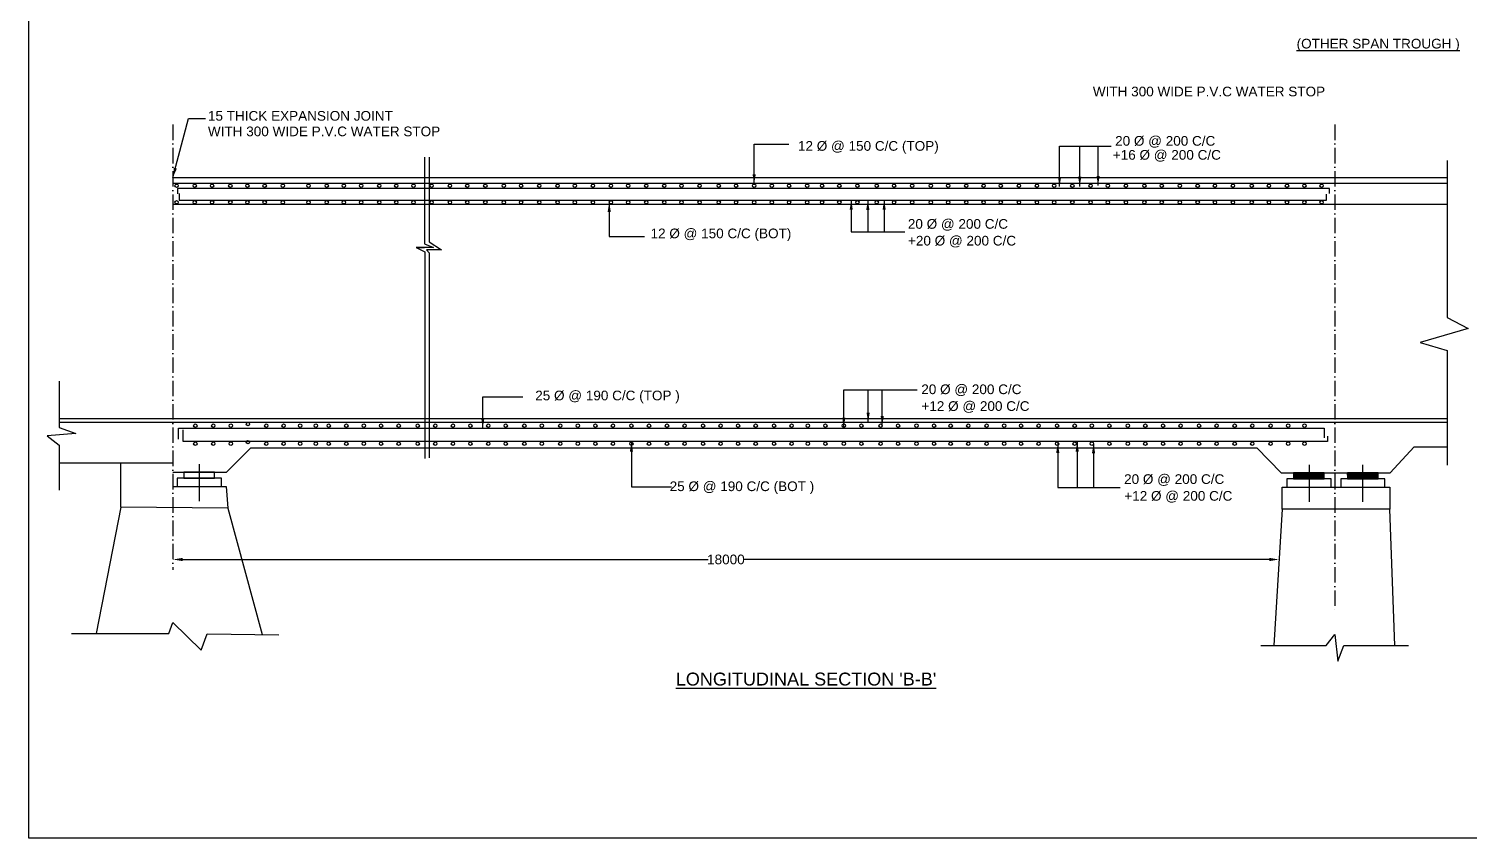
# Model space of a CAD drawing. Header units: millimetres. Extents: x 5124 to 2506481, y 2311 to 44408819.
# Drawn here: x 2500952 to 2503182, y 44403850 to 44405104 of the extents above; entities that cross this region are included whole.
import ezdxf

# ---------------------------------------------------------------- set-up
doc = ezdxf.new("R2010")
doc.units = ezdxf.units.MM
doc.header["$MEASUREMENT"] = 0
doc.linetypes.add('ACAD_ISO10W100', pattern=[18, 12, -3, 0, -3])
for name, color, linetype in [('DIMENSION', 7, 'Continuous'), ('DRAWING', 2, 'Continuous'), ('TEXT', 7, 'Continuous')]:
    doc.layers.add(name, color=color, linetype=linetype)
doc.styles.get("Standard").update_dxf_attribs({"font": 'arial.ttf', "height": 15})
doc.dimstyles.get("Standard").update_dxf_attribs({"dimtxt": 15, "dimasz": 15, "dimexe": 0.18, "dimexo": 0.0625, "dimgap": 0.09, "dimtad": 0, "dimdec": 0, "dimzin": 0, "dimdsep": 46, "dimtxsty": 'Standard', "dimcen": 0.09, "dimse1": 1, "dimse2": 1, "dimadec": 0, "dimazin": 0, "dimtfac": 1, "dimtdec": 0, "dimtofl": 0, "dimtmove": 0, "dimatfit": 3, "dimfxl": 1, "dimtolj": 1, "dimtzin": 0, "dimarcsym": 0})

# ---------------------------------------------------------------- blocks, each defined once
blk = doc.blocks.new('*D68')
at = {"layer": 'Defpoints', "color": 0, "transparency": 16777216}
for p in [(2501174.6, 44404281.7), (2501174.6, 44404275.6), (2502887.6, 44404275.6)]:
    blk.add_point(p, dxfattribs=at)
at = {"layer": 'DIMENSION', "color": 0, "lineweight": -2, "transparency": 16777216}
for p, q in [((2501189.6, 44404281.7), (2502003.5, 44404281.7)), ((2502872.6, 44404281.7), (2502058.7, 44404281.7))]:
    blk.add_line(p, q, dxfattribs=at)
at = {"layer": 'DIMENSION', "color": 0, "transparency": 16777216}
for points in [[(2501189.6, 44404284.2), (2501189.6, 44404279.2), (2501174.6, 44404281.7)], [(2502872.6, 44404284.2), (2502872.6, 44404279.2), (2502887.6, 44404281.7)]]:
    blk.add_solid(points, dxfattribs=at)
at = {"layer": 'DIMENSION', "color": 0, "transparency": 16777216, "insert": (2502031.1, 44404281.7), "char_height": 15, "attachment_point": 5}
blk.add_mtext('\\A1;18000', dxfattribs=at)

msp = doc.modelspace()

# ---------------------------------------------------------------- hatches: boundary and pattern name
at = {"layer": 'DRAWING'}
h = msp.add_hatch(dxfattribs=at)
h.set_pattern_fill('ANSI31', color=0, style=0)
h.set_pattern_definition([(45, (1685.53484, -2365.03646), (-0.08838834764832, 0.08838834764832), [])])
h.paths.add_polyline_path([(2502910.4, 44404406.8), (2502957.8, 44404406.8), (2502957.8, 44404415.8), (2502910.4, 44404415.8)])
h.paths.add_polyline_path([(2502993.8, 44404406.8), (2503041.2, 44404406.8), (2503041.2, 44404415.8), (2502993.8, 44404415.8)])

# ---------------------------------------------------------------- linework, layer by layer
at = {"layer": 'DIMENSION', "color": 0}
for points in [[(2501564.5, 44404905.4), (2501564.5, 44404771.1), (2501578.5, 44404765.4), (2501551.4, 44404765.4), (2501564.5, 44404765.4)], [(2501571.5, 44404905.2), (2501571.5, 44404773.9), (2501590.8, 44404761.5), (2501567.5, 44404761.5), (2501571.3, 44404757.2), (2501571.3, 44404439.2)], [(2501551.4, 44404765.4), (2501565, 44404758.5)], [(2501565, 44404758.5), (2501565, 44404438.4)]]:
    msp.add_lwpolyline(points, dxfattribs=at)
at = {"layer": 'DRAWING', "color": 0}
for points in [[(2500951.5, 44408819.4), (2506480.1, 44408819.4), (2506480.1, 44403849.7), (2500951.5, 44403849.7)], [(2501181.3, 44404395), (2501249.8, 44404395), (2501249.8, 44404407.9), (2501181.3, 44404407.9)], [(2501191.8, 44404407.9), (2501239.2, 44404407.9), (2501239.2, 44404417), (2501191.8, 44404417)], [(2502899.9, 44404393.9), (2502968.4, 44404393.9), (2502968.4, 44404406.8), (2502899.9, 44404406.8)], [(2502910.4, 44404406.8), (2502957.8, 44404406.8), (2502957.8, 44404415.8), (2502910.4, 44404415.8)], [(2502983.3, 44404393.9), (2503051.8, 44404393.9), (2503051.8, 44404406.8), (2502983.3, 44404406.8)], [(2502993.8, 44404406.8), (2503041.2, 44404406.8), (2503041.2, 44404415.8), (2502993.8, 44404415.8)], [(2502892.7, 44404393.9), (2503059.3, 44404393.9), (2503059.3, 44404359.7), (2502892.7, 44404359.7)]]:
    msp.add_lwpolyline(points, close=True, dxfattribs=at)
at = {"layer": 'DRAWING', "color": 0, "linetype": 'ACAD_ISO10W100', "ltscale": 2}
for points in [[(2501174.6, 44404955.8), (2501174.6, 44404265.7)], [(2502974.1, 44404955.8), (2502974.1, 44404199.7)]]:
    msp.add_lwpolyline(points, dxfattribs=at)
at = {"layer": 'DRAWING', "color": 0}
for points in [[(2503148.1, 44404900), (2503148.1, 44404656.9), (2503180.5, 44404639.9), (2503106.2, 44404618), (2503148.1, 44404605.7), (2503148.1, 44404427.8)], [(2501174.6, 44404873.7), (2503148.1, 44404873.7)], [(2501174.6, 44404865), (2503148.1, 44404865)], [(2502965.7, 44404848.9), (2502965.7, 44404856.9), (2501181.7, 44404856.9), (2501181.7, 44404848.6)], [(2501174.6, 44404832.2), (2503148.1, 44404832.2)], [(2501184.4, 44404849.1), (2501184.4, 44404838.7), (2502961.5, 44404838.7), (2502961.5, 44404848.1)], [(2500998.5, 44404558.3), (2500998.5, 44404486.4), (2501024.4, 44404476.9), (2500979.9, 44404473.3), (2500998.5, 44404458.7), (2500998.5, 44404389.3)], [(2500998.5, 44404500.2), (2503148.1, 44404500.2)], [(2500998.5, 44404494.5), (2503148.1, 44404494.5)], [(2501183.5, 44404468.1), (2501183.5, 44404485.5), (2502957.5, 44404485.5), (2502957.5, 44404470.5)], [(2502962.8, 44404472.6), (2502962.8, 44404464.7), (2501190.4, 44404464.7), (2501190.4, 44404482.7)], [(2501174.6, 44404417), (2501257.7, 44404417), (2501295.4, 44404454.6)], [(2501295.4, 44404454.6), (2502853.4, 44404454.7)], [(2502853.4, 44404454.7), (2502891.3, 44404415.8), (2503059.8, 44404415.8), (2503096.8, 44404456.1)], [(2503096.8, 44404456.1), (2503148.1, 44404456.1)], [(2501174.6, 44404430.8), (2500998.5, 44404430.8)], [(2501094.2, 44404362.8), (2501094.2, 44404430.8)], [(2501215.1, 44404429.6), (2501215.1, 44404372.1)], [(2502934.2, 44404428.4), (2502934.2, 44404371)], [(2503017.1, 44404428.4), (2503017.1, 44404371)], [(2501174.6, 44404395), (2501257.4, 44404395), (2501259.6, 44404361.4), (2501094.2, 44404362.8)], [(2501094.2, 44404362.8), (2501055.8, 44404167)], [(2501259.6, 44404361.4), (2501312.7, 44404165.4)], [(2502892.7, 44404359.7), (2502879.8, 44404148.3)], [(2503067.1, 44404148.3), (2503059.3, 44404359.7)], [(2501017.5, 44404167.1), (2501168.2, 44404166.8), (2501174.5, 44404184.3), (2501218.4, 44404141.3), (2501227.6, 44404166.5), (2501338.8, 44404165.1)], [(2502859.4, 44404148.3), (2502960.6, 44404148.3), (2502974.1, 44404165.6), (2502978.7, 44404124.3), (2502988.3, 44404148.3), (2503088.2, 44404148.3)]]:
    msp.add_lwpolyline(points, dxfattribs=at)
for centre in [(2501180.3, 44404860.9), (2501208.5, 44404860.9), (2501235.3, 44404860.9), (2501263.6, 44404860.9), (2501290.1, 44404860.9), (2501316.8, 44404860.9), (2501344.9, 44404860.9), (2501384.7, 44404861), (2501413, 44404861), (2501439.4, 44404861), (2501466.2, 44404861), (2501494.2, 44404861), (2501520.6, 44404861), (2501547.3, 44404861), (2501575.3, 44404861), (2501603.7, 44404861), (2501630.5, 44404861), (2501658.5, 44404861), (2501687.2, 44404861), (2501713.9, 44404861), (2501742, 44404861), (2501770.4, 44404861), (2501797.1, 44404861), (2501825.1, 44404861), (2501853, 44404861), (2501879.7, 44404861), (2501907.8, 44404861), (2501935.6, 44404861), (2501962.3, 44404861), (2501990.3, 44404861), (2502020.1, 44404861), (2502046.8, 44404861), (2502074.9, 44404861), (2502102.2, 44404861), (2502128.9, 44404861), (2502157, 44404861), (2502180.1, 44404861), (2502206.8, 44404861), (2502234.8, 44404861), (2502264.8, 44404861), (2502291.6, 44404861), (2502319.6, 44404861), (2502348.5, 44404861), (2502375.3, 44404861), (2502403.3, 44404861), (2502430.1, 44404861), (2502456.8, 44404861), (2502484.9, 44404861), (2502512.8, 44404861), (2502539.5, 44404861), (2502567.6, 44404861), (2502595.9, 44404861), (2502622.6, 44404861), (2502650.6, 44404861), (2502679.3, 44404861), (2502706.1, 44404861), (2502734.1, 44404861), (2502761.7, 44404861), (2502788.4, 44404861), (2502816.4, 44404861), (2502845.4, 44404861), (2502872.1, 44404861), (2502900.1, 44404861), (2502927, 44404861), (2502953.7, 44404861), (2501180.3, 44404835.3), (2501208.5, 44404835.3), (2501235.3, 44404835.3), (2501263.6, 44404835.3), (2501290.1, 44404835.3), (2501316.8, 44404835.3), (2501344.9, 44404835.3), (2501384.7, 44404835.4), (2501413, 44404835.4), (2501439.4, 44404835.4), (2501466.2, 44404835.4), (2501494.2, 44404835.4), (2501520.6, 44404835.4), (2501547.3, 44404835.4), (2501575.3, 44404835.4), (2501603.7, 44404835.4), (2501630.5, 44404835.4), (2501658.5, 44404835.4), (2501687.2, 44404835.4), (2501713.9, 44404835.4), (2501742, 44404835.4), (2501770.4, 44404835.4), (2501797.1, 44404835.4), (2501825.1, 44404835.4), (2501853, 44404835.4), (2501879.7, 44404835.4), (2501907.8, 44404835.4), (2501935.6, 44404835.4), (2501962.3, 44404835.4), (2501990.3, 44404835.4), (2502020.1, 44404835.4), (2502046.8, 44404835.4), (2502074.9, 44404835.4), (2502102.2, 44404835.4), (2502128.9, 44404835.4), (2502157, 44404835.4), (2502180.1, 44404835.4), (2502206.8, 44404835.4), (2502234.8, 44404835.4), (2502264.8, 44404835.4), (2502291.6, 44404835.4), (2502319.6, 44404835.4), (2502348.5, 44404835.4), (2502375.3, 44404835.4), (2502403.3, 44404835.4), (2502430.1, 44404835.4), (2502456.8, 44404835.4), (2502484.9, 44404835.4), (2502512.8, 44404835.4), (2502539.5, 44404835.4), (2502567.6, 44404835.4), (2502595.9, 44404835.4), (2502622.6, 44404835.4), (2502650.6, 44404835.4), (2502679.3, 44404835.4), (2502706.1, 44404835.4), (2502734.1, 44404835.4), (2502761.7, 44404835.4), (2502788.4, 44404835.4), (2502816.4, 44404835.4), (2502845.4, 44404835.4), (2502872.1, 44404835.4), (2502900.1, 44404835.4), (2502927, 44404835.4), (2502953.7, 44404835.4), (2501209.4, 44404489.1), (2501237.1, 44404489.1), (2501264.4, 44404489.1), (2501290.8, 44404491.5), (2501319.3, 44404489.1), (2501346.1, 44404489.1), (2501371.8, 44404489.1), (2501396, 44404489.1), (2501416.1, 44404489.1), (2501443.3, 44404489.1), (2501470.4, 44404489.1), (2501497.1, 44404489.1), (2501524.3, 44404489.1), (2501553.8, 44404489.1), (2501581, 44404489.1), (2501608.3, 44404489.1), (2501635.4, 44404489.1), (2501663.1, 44404489.1), (2501690.2, 44404489.1), (2501718.9, 44404489.1), (2501746, 44404489.1), (2501774.6, 44404489.1), (2501801.8, 44404489.1), (2501829.1, 44404489.1), (2501856.2, 44404489.1), (2501884.8, 44404489.1), (2501912, 44404489.1), (2501939.9, 44404489.1), (2501967.1, 44404489.1), (2501995.7, 44404489.1), (2502022.8, 44404489.1), (2502050, 44404489.1), (2502077.2, 44404489.1), (2502105.7, 44404489.1), (2502132.9, 44404489.1), (2502158, 44404489.1), (2502185.2, 44404489.1), (2502213.7, 44404489.1), (2502240.9, 44404489.1), (2502270.6, 44404489.1), (2502297.7, 44404489.1), (2502326.3, 44404489.1), (2502353.5, 44404489.1), (2502379.2, 44404489.1), (2502406.4, 44404489.1), (2502434.9, 44404489.1), (2502462.1, 44404489.1), (2502488.3, 44404489.1), (2502515.4, 44404489.1), (2502544, 44404489.1), (2502571.2, 44404489.1), (2502597.8, 44404489.1), (2502625, 44404489.1), (2502653.6, 44404489.1), (2502680.7, 44404489.1), (2502708.2, 44404489.1), (2502735.3, 44404489.1), (2502763.9, 44404489.1), (2502791.1, 44404489.1), (2502819, 44404489.1), (2502846.2, 44404489.1), (2502874.7, 44404489.1), (2502901.9, 44404489.1), (2502927.2, 44404489.1), (2501209.4, 44404461.2), (2501237.1, 44404461.2), (2501264.4, 44404461.2), (2501290.8, 44404463.7), (2501319.3, 44404461.2), (2501346.1, 44404461.2), (2501371.8, 44404461.2), (2501396, 44404461.2), (2501416.1, 44404461.2), (2501443.3, 44404461.2), (2501470.4, 44404461.2), (2501497.1, 44404461.2), (2501524.3, 44404461.2), (2501553.8, 44404461.2), (2501581, 44404461.2), (2501608.3, 44404461.2), (2501635.4, 44404461.2), (2501663.1, 44404461.2), (2501690.2, 44404461.2), (2501718.9, 44404461.2), (2501746, 44404461.2), (2501774.6, 44404461.2), (2501801.8, 44404461.2), (2501829.1, 44404461.2), (2501856.2, 44404461.2), (2501884.8, 44404461.2), (2501912, 44404461.2), (2501939.9, 44404461.2), (2501967.1, 44404461.2), (2501995.7, 44404461.2), (2502022.8, 44404461.2), (2502050, 44404461.2), (2502077.2, 44404461.2), (2502105.7, 44404461.2), (2502132.9, 44404461.2), (2502158, 44404461.2), (2502185.2, 44404461.2), (2502213.7, 44404461.2), (2502240.9, 44404461.2), (2502270.6, 44404461.2), (2502297.7, 44404461.2), (2502326.3, 44404461.2), (2502353.5, 44404461.2), (2502379.2, 44404461.2), (2502406.4, 44404461.2), (2502434.9, 44404461.2), (2502462.1, 44404461.2), (2502488.3, 44404461.2), (2502515.4, 44404461.2), (2502544, 44404461.2), (2502571.2, 44404461.2), (2502597.8, 44404461.2), (2502625, 44404461.2), (2502653.6, 44404461.2), (2502680.7, 44404461.2), (2502708.2, 44404461.2), (2502735.3, 44404461.2), (2502763.9, 44404461.2), (2502791.1, 44404461.2), (2502819, 44404461.2), (2502846.2, 44404461.2), (2502874.7, 44404461.2), (2502901.9, 44404461.2), (2502927.2, 44404461.2)]:
    msp.add_circle(centre, 2.62, dxfattribs=at)

# ---------------------------------------------------------------- texts
at = {"layer": 'TEXT', "color": 0}
for s, height, p in [('%%U(OTHER SPAN TROUGH )', 15, (2502915, 44405073.7)), ('WITH 300 WIDE P.V.C WATER STOP', 15, (2502599.4, 44404999.5)), ('15 THICK EXPANSION JOINT', 15, (2501228.9, 44404961.8)), ('WITH 300 WIDE P.V.C WATER STOP  ', 15, (2501228.9, 44404937.7)), ('12 Ø @ 150 C/C (TOP)', 15, (2502142.7, 44404915.2)), ('20 Ø @ 200 C/C', 15, (2502633.9, 44404923)), ('+16 Ø @ 200 C/C', 15, (2502630.3, 44404901.3)), ('20 Ø @ 200 C/C', 15, (2502312.9, 44404794.3)), ('12 Ø @ 150 C/C (BOT)', 15, (2501914.4, 44404779.6)), ('+20 Ø @ 200 C/C', 15, (2502313.1, 44404768.3)), ('25 Ø @ 190 C/C (TOP )', 15, (2501735.8, 44404528.4)), ('20 Ø @ 200 C/C', 15, (2502333.7, 44404538)), ('+12 Ø @ 200 C/C', 15, (2502333.9, 44404512)), ('20 Ø @ 200 C/C', 15, (2502647.8, 44404398.8)), ('25 Ø @ 190 C/C (BOT )', 15, (2501944, 44404387.7)), ('+12 Ø @ 200 C/C', 15, (2502648.1, 44404372.8)), ("%%ULONGITUDINAL SECTION 'B-B'", 20, (2501953.5, 44404086.4))]:
    msp.add_text(s, height=height, dxfattribs=at).set_placement(p)

# ---------------------------------------------------------------- dimensions: what is measured, and where the dimension line sits
at = {"layer": 'DIMENSION', "color": 0}
dim = msp.add_linear_dim(base=(2501174.6, 44404281.7), p1=(2502887.6, 44404275.6), p2=(2501174.6, 44404275.6), text='18000', dimstyle='Standard', dxfattribs=at)
dim.commit()
dim.dimension.update_dxf_attribs({"geometry": '*D68', "text_midpoint": (2502031.1, 44404281.7)})

# ---------------------------------------------------------------- leaders
for points in [[(2501174.6, 44404873.7), (2501199, 44404965), (2501225, 44404965)], [(2502074.9, 44404863.6), (2502074.9, 44404925.3), (2502128.5, 44404925.3)], [(2502547.8, 44404859.7), (2502547.8, 44404922.4), (2502627.6, 44404922.4)], [(2502579.1, 44404859.9), (2502579.1, 44404922.4)], [(2502607.5, 44404861.1), (2502607.5, 44404922.4)], [(2501850.4, 44404835.4), (2501850.4, 44404782.4), (2501904.9, 44404782.4)], [(2502225.2, 44404838.7), (2502225.2, 44404789.5), (2502308.3, 44404789.5)], [(2502250.9, 44404838.4), (2502250.9, 44404789.5)], [(2502276.2, 44404838.7), (2502276.2, 44404789.5)], [(2502213.7, 44404486.4), (2502213.7, 44404544.5), (2502327.3, 44404544.5)], [(2502251.4, 44404494.5), (2502251.4, 44404544.5)], [(2502273.2, 44404489.1), (2502273.2, 44404544.5)], [(2501654.6, 44404485.5), (2501654.6, 44404533.9), (2501716.6, 44404533.9)], [(2501884.8, 44404463.8), (2501884.8, 44404394.1), (2501946.6, 44404394.1)], [(2502545.1, 44404462), (2502545.1, 44404393.4), (2502641.8, 44404393.4)], [(2502575.2, 44404464), (2502575.2, 44404393.4)], [(2502600.5, 44404461.2), (2502600.5, 44404393.4)]]:
    msp.add_leader(points, dimstyle='Standard', override={"dimgap": 0.09, "dimtad": 0}, dxfattribs=at)

doc.saveas('drawing.dxf')
